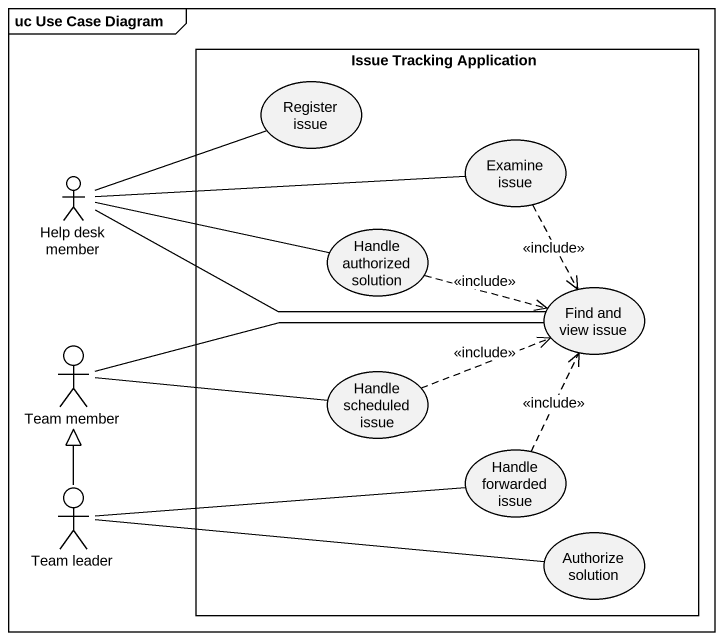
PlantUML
@startuml
mainframe uc Use Case Diagram
rectangle "Issue Tracking Application" as Issue_Tracking_Application {
  usecase "Register issue" as Register_issue
  usecase "Examine issue" as Examine_issue
  usecase "Handle authorized solution" as Handle_authorized_solution
  usecase "Find and view issue" as Find_and_view_issue
  usecase "Handle scheduled issue" as Handle_scheduled_issue
  usecase "Handle forwarded issue" as Handle_forwarded_issue
  usecase "Authorize solution" as Authorize_solution
}
actor "Help desk member" as Help_desk_member
actor "Team member" as Team_member
actor "Team leader" as Team_leader
Help_desk_member -right- Register_issue
Help_desk_member -right- Examine_issue
Help_desk_member -right- Handle_authorized_solution
Help_desk_member -right- Find_and_view_issue
Examine_issue ..> Find_and_view_issue : <<include>>
Handle_authorized_solution .right.> Find_and_view_issue : <<include>>
Team_member -right- Find_and_view_issue
Team_member -right- Handle_scheduled_issue
Handle_scheduled_issue .right.> Find_and_view_issue : <<include>>
Team_leader -up-|> Team_member
Team_leader -right- Handle_forwarded_issue
Team_leader -right- Authorize_solution
Handle_forwarded_issue .up.> Find_and_view_issue : <<include>>
@enduml
